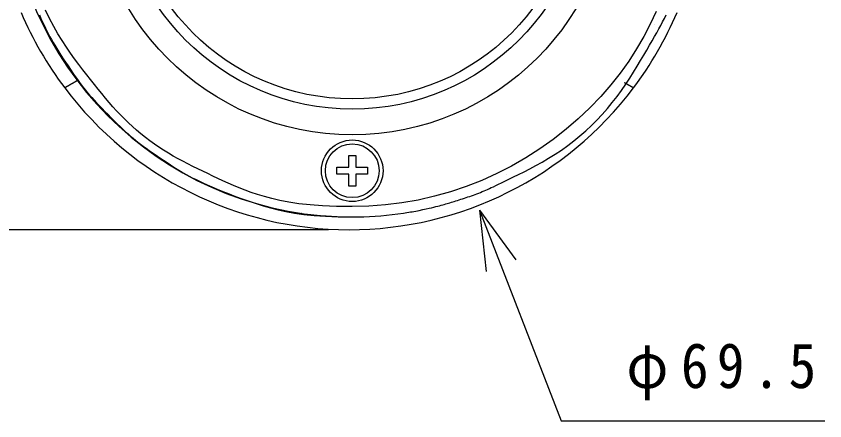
# Model space of a CAD drawing. Units: millimetres on the paper. Extents: x -142 to 142, y -98 to 91.
# Drawn here: x -92.11 to -52.66, y -24.63 to -4.91 of the extents above; entities that cross this region are included whole.
import ezdxf

# ---------------------------------------------------------------- set-up
doc = ezdxf.new("R2010")
doc.units = ezdxf.units.MM
doc.layers.add('0-0_0', color=4, linetype='Continuous')
doc.styles.add('ＭＳ ゴシック', font='')
doc.styles.get('ＭＳ ゴシック').set_extended_font_data('MS Gothic')

msp = doc.modelspace()

# ---------------------------------------------------------------- linework, layer by layer
at = {"layer": '0-0_0'}
for p, q in [((-75.893, -11.691), (-75.543, -11.691)), ((-75.893, -12.266), (-75.893, -11.691)), ((-75.543, -11.691), (-75.543, -12.266)), ((-76.468, -12.266), (-75.893, -12.266)), ((-76.468, -12.616), (-76.468, -12.266)), ((-75.893, -12.616), (-76.468, -12.616)), ((-75.893, -13.191), (-75.893, -12.616)), ((-75.543, -12.266), (-74.968, -12.266)), ((-75.543, -12.616), (-75.543, -13.191)), ((-74.968, -12.616), (-75.543, -12.616)), ((-74.968, -12.266), (-74.968, -12.616)), ((-75.543, -13.191), (-75.893, -13.191)), ((-78.218, -14.504), (-78.193, -14.504)), ((-69.503, -14.367), (-65.522, -24.63)), ((-69.503, -14.367), (-67.731, -16.788)), ((-69.503, -14.367), (-69.179, -17.35)), ((-76.873, -15.316), (-109.882, -15.316)), ((-65.522, -24.63), (-52.665, -24.63))]:
    msp.add_line(p, q, dxfattribs=at)
for points in [[(-87.393, -9.319), (-87.574, -9.112), (-87.753, -8.899), (-87.932, -8.682), (-88.113, -8.46), (-88.295, -8.232), (-88.481, -7.999), (-88.671, -7.761), (-88.865, -7.515), (-89.061, -7.259), (-89.261, -6.992), (-89.462, -6.711), (-89.665, -6.414), (-89.869, -6.099), (-90.073, -5.764), (-90.277, -5.407), (-90.48, -5.024), (-90.681, -4.608)], [(-60.898, -4.677), (-61.182, -5.29), (-61.497, -5.899), (-61.845, -6.501), (-62.228, -7.097), (-62.646, -7.684), (-63.102, -8.261), (-63.597, -8.825), (-64.127, -9.376), (-64.692, -9.908), (-65.288, -10.421), (-65.914, -10.911), (-66.568, -11.374), (-67.246, -11.81), (-67.946, -12.213), (-68.667, -12.583), (-69.405, -12.916), (-70.159, -13.211), (-70.928, -13.468), (-71.708, -13.687), (-72.498, -13.868), (-73.296, -14.009), (-74.1, -14.11), (-74.908, -14.171), (-75.718, -14.191)], [(-90.983, -4.834), (-90.903, -5.017), (-90.826, -5.19), (-90.752, -5.35), (-90.681, -5.5), (-90.611, -5.642)], [(-63.782, -9.97), (-63.521, -9.695), (-63.271, -9.412), (-63.031, -9.123), (-62.801, -8.827), (-62.583, -8.528), (-62.375, -8.228), (-62.178, -7.93), (-61.991, -7.636), (-61.815, -7.349), (-61.65, -7.072), (-61.495, -6.808), (-61.35, -6.558), (-61.216, -6.326), (-61.091, -6.109), (-60.974, -5.906), (-60.866, -5.714), (-60.764, -5.532), (-60.669, -5.356), (-60.579, -5.185), (-60.493, -5.017), (-60.411, -4.85)], [(-90.611, -5.642), (-90.541, -5.779), (-90.469, -5.914), (-90.394, -6.048), (-90.315, -6.186), (-90.23, -6.328), (-90.137, -6.478), (-90.037, -6.638), (-89.929, -6.806), (-89.816, -6.98), (-89.7, -7.156), (-89.582, -7.333), (-89.463, -7.508), (-89.346, -7.679), (-89.231, -7.843), (-89.122, -7.997), (-89.018, -8.14), (-88.919, -8.273), (-88.823, -8.399), (-88.727, -8.519), (-88.63, -8.637), (-88.53, -8.754), (-88.426, -8.874), (-88.314, -8.997), (-88.194, -9.126), (-88.065, -9.264), (-87.926, -9.408), (-87.782, -9.556), (-87.633, -9.706), (-87.482, -9.857), (-87.332, -10.006), (-87.184, -10.15), (-87.04, -10.289), (-86.902, -10.419), (-86.773, -10.539), (-86.65, -10.65), (-86.531, -10.755), (-86.413, -10.855), (-86.295, -10.952), (-86.175, -11.047)], [(-89.213, -8.097), (-89.227, -8.105), (-89.24, -8.112), (-89.252, -8.119), (-89.262, -8.125), (-89.272, -8.131), (-89.282, -8.137), (-89.291, -8.142), (-89.301, -8.147), (-89.311, -8.153), (-89.321, -8.159), (-89.332, -8.165), (-89.343, -8.172), (-89.354, -8.178), (-89.366, -8.185), (-89.377, -8.192), (-89.389, -8.198), (-89.4, -8.205), (-89.411, -8.211), (-89.421, -8.217), (-89.432, -8.223), (-89.442, -8.229), (-89.452, -8.235), (-89.462, -8.24), (-89.472, -8.246), (-89.482, -8.252), (-89.492, -8.258), (-89.503, -8.264), (-89.514, -8.27), (-89.525, -8.277), (-89.536, -8.283), (-89.548, -8.29), (-89.559, -8.297), (-89.57, -8.303), (-89.581, -8.309), (-89.591, -8.315), (-89.601, -8.321), (-89.61, -8.326), (-89.618, -8.331), (-89.626, -8.335)], [(-89.13, -8.049), (-89.139, -8.054), (-89.148, -8.06), (-89.158, -8.065), (-89.167, -8.07), (-89.176, -8.075), (-89.185, -8.081), (-89.194, -8.086), (-89.204, -8.091), (-89.213, -8.097)], [(-62.275, -8.246), (-62.285, -8.241), (-62.294, -8.235), (-62.304, -8.23), (-62.313, -8.224), (-62.322, -8.219), (-62.331, -8.214), (-62.34, -8.208), (-62.35, -8.203), (-62.359, -8.198), (-62.368, -8.193), (-62.376, -8.188), (-62.384, -8.183), (-62.392, -8.179), (-62.398, -8.175), (-62.405, -8.171), (-62.41, -8.168), (-62.414, -8.166), (-62.419, -8.163), (-62.422, -8.161), (-62.426, -8.159), (-62.429, -8.157), (-62.432, -8.155), (-62.435, -8.154), (-62.439, -8.151)], [(-62.002, -8.404), (-62.002, -8.404), (-62.003, -8.403), (-62.005, -8.402), (-62.007, -8.401), (-62.01, -8.399), (-62.013, -8.397), (-62.017, -8.395), (-62.021, -8.393), (-62.026, -8.39), (-62.031, -8.387), (-62.037, -8.384), (-62.043, -8.38), (-62.049, -8.377), (-62.055, -8.373), (-62.061, -8.37), (-62.068, -8.366), (-62.074, -8.362), (-62.081, -8.358), (-62.087, -8.355), (-62.093, -8.351), (-62.1, -8.347), (-62.107, -8.343), (-62.113, -8.339), (-62.121, -8.335), (-62.128, -8.331), (-62.137, -8.326), (-62.146, -8.321), (-62.155, -8.315), (-62.166, -8.309), (-62.177, -8.303), (-62.188, -8.297), (-62.199, -8.29), (-62.21, -8.283), (-62.222, -8.277), (-62.233, -8.27), (-62.244, -8.264), (-62.255, -8.258), (-62.265, -8.252), (-62.275, -8.246)], [(-89.626, -8.335), (-89.633, -8.339), (-89.64, -8.343), (-89.647, -8.347), (-89.653, -8.351), (-89.66, -8.355), (-89.666, -8.358), (-89.672, -8.362), (-89.679, -8.366), (-89.685, -8.37), (-89.692, -8.373), (-89.698, -8.377), (-89.704, -8.38), (-89.71, -8.384), (-89.716, -8.387), (-89.721, -8.39), (-89.725, -8.393), (-89.73, -8.395), (-89.734, -8.397), (-89.737, -8.399), (-89.74, -8.401), (-89.742, -8.402), (-89.744, -8.403), (-89.745, -8.404), (-89.745, -8.404)], [(-75.718, -14.191), (-76.484, -14.181), (-77.169, -14.153), (-77.779, -14.108), (-78.323, -14.048), (-78.81, -13.976), (-79.246, -13.893), (-79.64, -13.801), (-80.001, -13.703), (-80.335, -13.6), (-80.651, -13.494), (-80.95, -13.385), (-81.236, -13.274), (-81.509, -13.162), (-81.773, -13.048), (-82.028, -12.933), (-82.278, -12.816), (-82.524, -12.7), (-82.767, -12.582), (-83.011, -12.465), (-83.254, -12.347), (-83.496, -12.228), (-83.737, -12.106), (-83.977, -11.982), (-84.216, -11.855), (-84.452, -11.723), (-84.686, -11.586), (-84.918, -11.444), (-85.146, -11.296), (-85.371, -11.142), (-85.593, -10.982), (-85.811, -10.817), (-86.025, -10.646), (-86.235, -10.471), (-86.44, -10.29), (-86.64, -10.105), (-86.835, -9.915), (-87.025, -9.721), (-87.211, -9.522), (-87.393, -9.319)], [(-70.502, -13.861), (-70.419, -13.834), (-70.334, -13.807), (-70.247, -13.779), (-70.16, -13.751), (-70.072, -13.721), (-69.985, -13.691), (-69.897, -13.66), (-69.81, -13.628), (-69.722, -13.596), (-69.635, -13.563), (-69.549, -13.529), (-69.462, -13.495), (-69.376, -13.459), (-69.291, -13.424), (-69.205, -13.387), (-69.12, -13.349), (-69.031, -13.31), (-68.937, -13.266), (-68.834, -13.218), (-68.718, -13.164), (-68.588, -13.101), (-68.438, -13.03), (-68.267, -12.948), (-68.072, -12.853), (-67.849, -12.746), (-67.603, -12.626), (-67.336, -12.492), (-67.052, -12.346), (-66.756, -12.187), (-66.45, -12.016), (-66.138, -11.833), (-65.825, -11.638), (-65.514, -11.431), (-65.208, -11.213), (-64.908, -10.984), (-64.614, -10.745), (-64.329, -10.495), (-64.051, -10.237), (-63.782, -9.97)], [(-86.175, -11.047), (-86.049, -11.144), (-85.915, -11.243), (-85.772, -11.347), (-85.618, -11.457), (-85.455, -11.571), (-85.284, -11.688), (-85.109, -11.807), (-84.932, -11.926), (-84.755, -12.042), (-84.582, -12.155), (-84.414, -12.263), (-84.254, -12.363), (-84.103, -12.456), (-83.959, -12.542), (-83.817, -12.623), (-83.674, -12.702), (-83.526, -12.779), (-83.368, -12.858), (-83.196, -12.94), (-83.007, -13.028), (-82.796, -13.122), (-82.561, -13.225), (-82.303, -13.335), (-82.024, -13.45), (-81.727, -13.569), (-81.415, -13.689), (-81.089, -13.81), (-80.754, -13.929), (-80.409, -14.043), (-80.06, -14.153), (-79.705, -14.254), (-79.339, -14.348), (-78.952, -14.432), (-78.537, -14.506), (-78.083, -14.569), (-77.583, -14.62), (-77.028, -14.658), (-76.409, -14.682), (-75.717, -14.691)], [(-75.717, -14.691), (-75.439, -14.689), (-75.161, -14.683), (-74.882, -14.672), (-74.605, -14.656), (-74.327, -14.635), (-74.05, -14.61), (-73.773, -14.58), (-73.497, -14.546), (-73.221, -14.507), (-73.135, -14.494), (-73.05, -14.48), (-72.964, -14.466), (-72.878, -14.451), (-72.792, -14.436), (-72.707, -14.42), (-72.621, -14.405), (-72.536, -14.388), (-72.45, -14.371), (-72.273, -14.335), (-72.114, -14.302), (-71.973, -14.271), (-71.847, -14.242), (-71.735, -14.216), (-71.633, -14.191), (-71.541, -14.168), (-71.457, -14.145), (-71.377, -14.124), (-71.302, -14.103), (-71.23, -14.082), (-71.159, -14.061), (-71.09, -14.041), (-71.022, -14.021), (-70.953, -14), (-70.883, -13.979), (-70.812, -13.957), (-70.739, -13.934), (-70.662, -13.91), (-70.583, -13.886), (-70.502, -13.861)]]:
    msp.add_lwpolyline(points, dxfattribs=at)
for centre, radius in [((-75.718, 2.059), 12.75), ((-75.718, 2.059), 11.5), ((-75.718, 2.059), 11), ((-75.718, -12.441), 1.5), ((-75.718, -12.441), 1.312)]:
    msp.add_circle(centre, radius, dxfattribs=at)
for centre, radius, start, end in [((-75.773, 2.059), 16.75, 98.5491, 270.4941), ((-75.873, 2.059), 17.375, 202.975, 217.025), ((-75.873, 2.059), 17.375, 322.975, 337.025), ((-37.879, -15.586), 25.25, 156.0379, 156.0532), ((-75.873, 2.059), 17.375, 217.025, 322.975), ((-58.179, -35.553), 25, 113.5819, 113.5822), ((-93.256, -35.553), 25, 59.8697, 59.8856), ((-58.179, -35.553), 25, 120.1274, 120.1303)]:
    msp.add_arc(centre, radius, start, end, dxfattribs=at)

# ---------------------------------------------------------------- texts
at = {"layer": '0-0_0', "insert": (-62.344, -23.63), "char_height": 2.199, "attachment_point": 7, "style": 'ＭＳ ゴシック'}
msp.add_mtext('\\T1.3;\\W0.9;φ69.5', dxfattribs=at)

doc.saveas('drawing.dxf')
